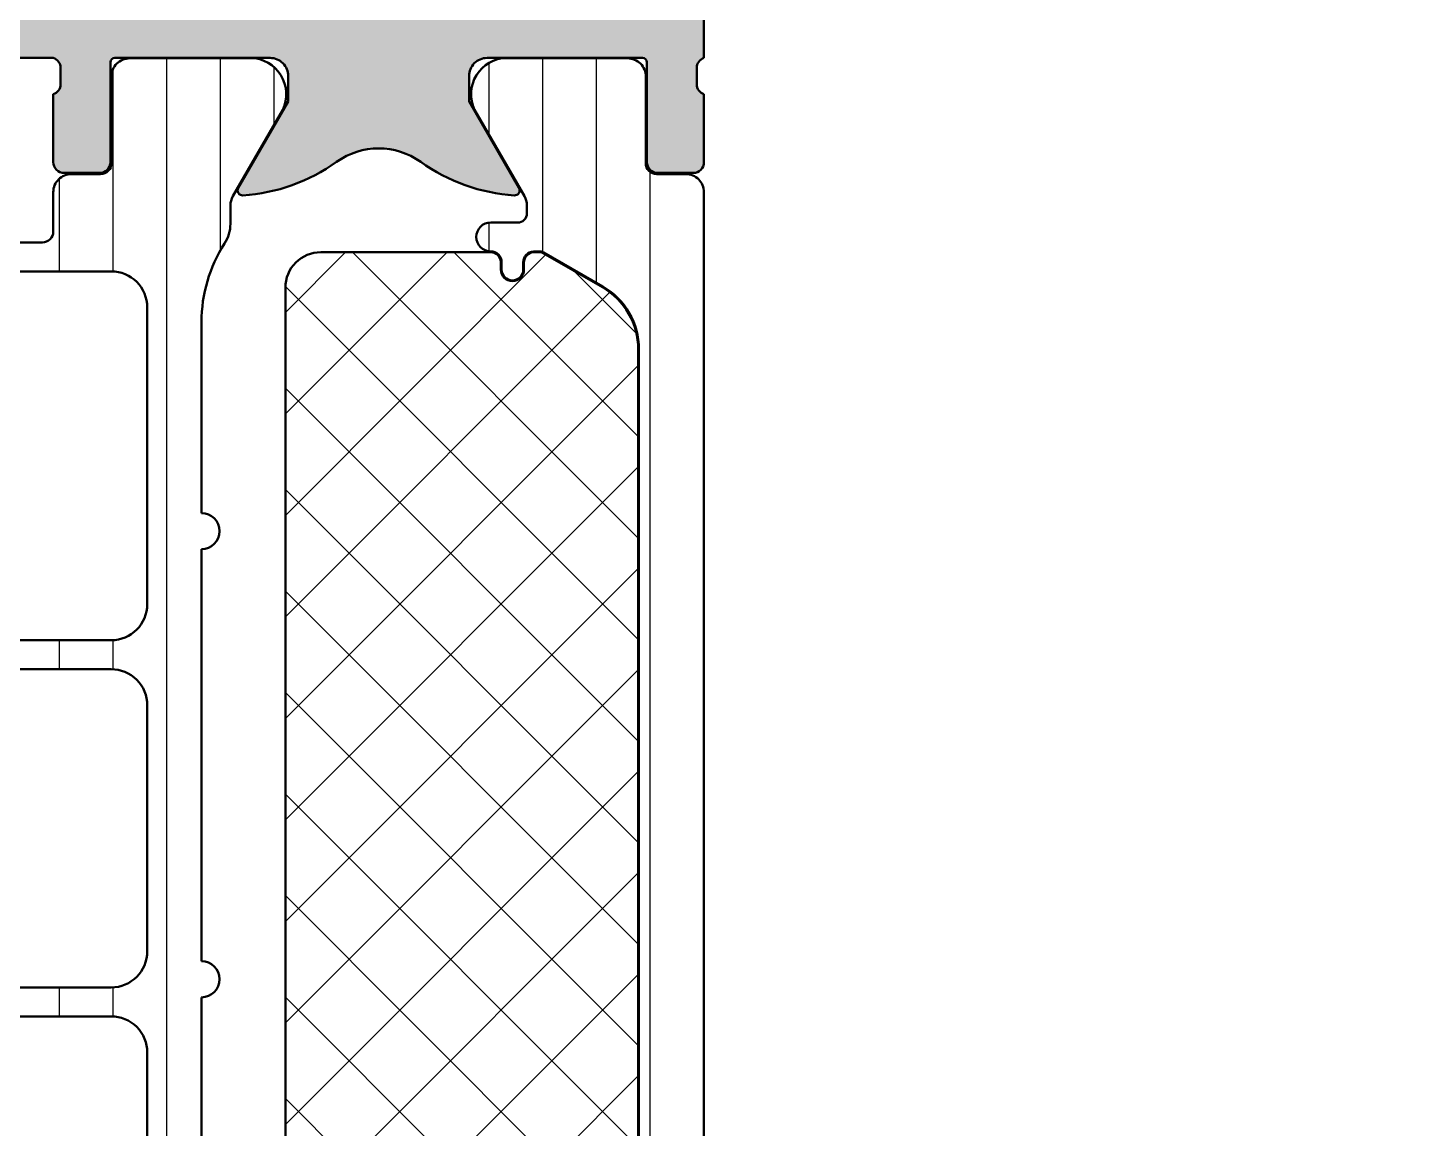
# Model space of a CAD drawing. Extents: x -50 to 20, y 0 to 92.5.
# Drawn here: x -18.7 to 20, y 30.41 to 60.83 of the extents above; entities that cross this region are included whole.
import ezdxf

# ---------------------------------------------------------------- set-up
doc = ezdxf.new("R2010")
doc.units = 0
for name, color, linetype, lineweight in [('0S-Alu contour', 7, 'Continuous', 50), ('0S-Alu hatch', 252, 'Continuous', 25), ('0S-Plastic contour', 254, 'Continuous', 50), ('0S-Plastic hatch', 253, 'Continuous', 25), ('0S-PT contour', 91, 'Continuous', 50), ('0S-PT hatch', 103, 'Continuous', 25)]:
    doc.layers.add(name, color=color, linetype=linetype, lineweight=lineweight)
pattern_1 = [(90, (0, 0), (-1.4859, 0), [])]

# ---------------------------------------------------------------- blocks, each defined once
blk = doc.blocks.new('462670__3F2FF599_DB35_4158_BB8B_8B02DA7FD8A1_')
at = {"layer": '0S-Alu hatch'}
h = blk.add_hatch(color=256, dxfattribs=at)
edge = h.paths.add_edge_path()
edge.add_line((-49.99999999999989, 88.00000000000004), (-47.99999999999992, 87.99999999999959))
edge.add_arc((-48.00000000000022, 88.49999999999991), 0.5000000000003268, 270.0000000000334, 360)
edge.add_line((-47.49999999999988, 88.49999999999991), (-47.49999999999989, 89.00000000000006))
edge.add_line((-47.49999999999989, 89.00000000000006), (-48.49999999999989, 89.00000000000006))
edge.add_line((-48.49999999999989, 89.00000000000006), (-48.49999999999944, 89.99999999999969))
edge.add_ellipse((-47.49999999999924, 89.99999999999991), major_axis=(-1.000000000000198, 0), ratio=1, start_angle=270.0000000000049, end_angle=360, ccw=False)
edge.add_line((-47.49999999999932, 91.00000000000011), (-43.49999999999976, 91.00000000000006))
edge.add_ellipse((-43.49999999999982, 90.00000000000011), major_axis=(-0.999999999999943, 0), ratio=1, start_angle=180, end_angle=269.99999999999636, ccw=False)
edge.add_line((-42.49999999999988, 90.00000000000011), (-42.49999999999989, 89.00000000000006))
edge.add_line((-42.49999999999989, 89.00000000000006), (-43.49999999999989, 89.00000000000006))
edge.add_line((-43.49999999999989, 89.00000000000006), (-43.49999999999989, 88.49999999999979))
edge.add_arc((-42.99999999999974, 88.49999999999964), 0.5000000000001421, 180, 269.9999999999846)
edge.add_line((-42.99999999999989, 87.99999999999952), (-40.1999999999997, 88.00000000000009))
edge.add_arc((-40.1999999999998, 88.50000000000013), 0.5000000000000142, 270.0000000000122, 450.0000000000122)
edge.add_line((-40.19999999999991, 89.00000000000014), (-40.49999999999991, 88.99999999999966))
edge.add_ellipse((-40.49999999999968, 89.49999999999986), major_axis=(-0.5000000000002132, 0), ratio=1, start_angle=0, end_angle=89.99999999997402, ccw=False)
edge.add_line((-40.99999999999989, 89.49999999999986), (-40.99999999999989, 89.99999999999969))
edge.add_ellipse((-40.4999999999997, 89.9999999999994), major_axis=(-0.500000000000199, 0), ratio=1, start_angle=269.99999999997067, end_angle=360, ccw=False)
edge.add_line((-40.49999999999944, 90.49999999999959), (-21.19999999999974, 90.50000000000014))
edge.add_ellipse((-21.20000000000003, 89.99999999999982), major_axis=(-0.5000000000003268, 0), ratio=1, start_angle=180, end_angle=269.99999999996703, ccw=False)
edge.add_line((-20.6999999999997, 89.99999999999984), (-20.69999999999971, 89.49999999999957))
edge.add_ellipse((-21.19999999999954, 89.49999999999989), major_axis=(-0.499999999999826, 0), ratio=1, start_angle=89.99999999997681, end_angle=180, ccw=False)
edge.add_line((-21.19999999999974, 89.00000000000006), (-21.49999999999941, 89.00000000000014))
edge.add_arc((-21.49999999999943, 88.50000000000013), 0.5000000000000142, 89.99999999999797, 180)
edge.add_line((-21.99999999999944, 88.50000000000013), (-21.99999999999989, 84.00000000000009))
edge.add_arc((-21.49999999999981, 84.00000000000016), 0.5000000000000853, 180, 270.0000000000049)
edge.add_line((-21.49999999999977, 83.50000000000006), (-20.69999999999972, 83.50000000000006))
edge.add_arc((-20.69999999999948, 83.99999999999982), 0.4999999999997727, 269.9999999999727, 360)
edge.add_line((-20.19999999999971, 83.99999999999982), (-20.19999999999971, 86.00000000000006))
edge.add_ellipse((-19.69999999999969, 86.00000000000006), major_axis=(-0.5000000000000214, 0), ratio=1, start_angle=270.00000000000244, end_angle=360, ccw=False)
edge.add_line((-19.69999999999971, 86.50000000000007), (-19.19999999999971, 86.50000000000006))
edge.add_arc((-19.19999999999981, 87.00000000000016), 0.5000000000000853, 270.000000000011, 360)
edge.add_line((-18.69999999999972, 87.00000000000016), (-18.69999999999971, 90.00000000000017))
edge.add_ellipse((-18.19999999999981, 90.0000000000001), major_axis=(-0.4999999999999006, 0), ratio=1, start_angle=269.9999999999894, end_angle=360, ccw=False)
edge.add_line((-18.19999999999972, 90.5), (-14.69999999999966, 90.50000000000014))
edge.add_ellipse((-14.69999999999967, 89.00000000000018), major_axis=(-1.499999999999957, 0), ratio=1, start_angle=180, end_angle=269.99999999999955, ccw=False)
edge.add_line((-13.19999999999972, 89.00000000000018), (-13.19999999999971, 84.19999999999987))
edge.add_ellipse((-13.69999999999975, 84.19999999999985), major_axis=(-0.5000000000000444, 0), ratio=1, start_angle=90.00000000000591, end_angle=180, ccw=False)
edge.add_line((-13.6999999999997, 83.6999999999998), (-16.20000000000043, 83.6999999999998))
edge.add_arc((-16.20000000000015, 83.19999999999993), 0.4999999999998864, 90.00000000003176, 180)
edge.add_line((-16.70000000000004, 83.19999999999993), (-16.70000000000015, 82.7071067811868))
edge.add_arc((-16.20000000000014, 82.70710678118662), 0.5000000000000071, 180, 224.9999999999971)
edge.add_line((-16.55355339059344, 82.35355339059338), (-16.19999999999972, 81.99999999999962))
edge.add_line((-16.19999999999972, 81.99999999999962), (-15.70000000000016, 81.9999999999996))
edge.add_line((-15.70000000000016, 81.9999999999996), (-15.70000000000016, 82.69999999999972))
edge.add_line((-15.70000000000016, 82.69999999999972), (-13.69999999999968, 82.69999999999972))
edge.add_ellipse((-13.69999999999965, 82.19999999999965), major_axis=(-0.5000000000000853, 0), ratio=1, start_angle=180, end_angle=270.00000000000364, ccw=False)
edge.add_line((-13.19999999999957, 82.19999999999965), (-13.19999999999971, 66.79999999999987))
edge.add_ellipse((-13.69999999999971, 66.79999999999978), major_axis=(-0.5000000000000054, 0), ratio=1, start_angle=90.00000000000313, end_angle=180, ccw=False)
edge.add_line((-13.69999999999969, 66.29999999999978), (-15.70000000000016, 66.29999999999978))
edge.add_line((-15.70000000000016, 66.29999999999978), (-15.70000000000016, 66.99999999999989))
edge.add_line((-15.70000000000016, 66.99999999999989), (-16.19999999999957, 66.99999999999989))
edge.add_line((-16.19999999999957, 66.99999999999989), (-16.55355339059259, 66.6312225159094))
edge.add_arc((-16.19999999999861, 66.27766912531463), 0.5000000000015516, 134.9999999999355, 180)
edge.add_line((-16.70000000000017, 66.27766912531463), (-16.70000000000016, 65.79999999999974))
edge.add_arc((-16.20000000000002, 65.79999999999987), 0.500000000000135, 180, 269.9999999999846)
edge.add_line((-16.20000000000016, 65.29999999999971), (-13.69999999999969, 65.29999999999971))
edge.add_ellipse((-13.69999999999972, 64.79999999999971), major_axis=(-0.5, 0), ratio=1, start_angle=180, end_angle=269.99999999999636, ccw=False)
edge.add_line((-13.19999999999972, 64.79999999999971), (-13.19999999999971, 62.50000000000032))
edge.add_ellipse((-13.69999999999969, 62.50000000000031), major_axis=(-0.4999999999999787, 0), ratio=1, start_angle=90.00000000000409, end_angle=180, ccw=False)
edge.add_line((-13.69999999999965, 62.00000000000034), (-18.19999999999974, 62))
edge.add_line((-18.19999999999974, 62), (-18.69999999999977, 62.50000000000003))
edge.add_line((-18.69999999999977, 62.50000000000003), (-19.69999999999971, 62.50000000000003))
edge.add_ellipse((-19.69999999999971, 63.00000000000003), major_axis=(-0.4999999999999929, 0), ratio=1, start_angle=0, end_angle=90.0000000000004, ccw=False)
edge.add_line((-20.19999999999971, 63.00000000000004), (-20.19999999999971, 64.99999999999957))
edge.add_arc((-20.6999999999999, 64.99999999999987), 0.5000000000001954, 0, 89.99999999998046)
edge.add_line((-20.69999999999973, 65.50000000000007), (-21.49999999999943, 65.50000000000014))
edge.add_arc((-21.49999999999972, 64.99999999999996), 0.5000000000001849, 89.9999999999658, 180)
edge.add_line((-21.99999999999991, 64.99999999999996), (-21.99999999999989, 60.50000000000012))
edge.add_arc((-21.49999999999989, 60.50000000000013), 0.5, 180, 270.0000000000017)
edge.add_line((-21.49999999999988, 60.00000000000013), (-17.9999999999999, 60.00000000000025))
edge.add_ellipse((-18.07883644654296, 59.73247940800712), major_axis=(-0.2788950563274521, 0), ratio=1, start_angle=178.8354106259032, end_angle=253.5801235805059, ccw=False)
edge.add_line((-17.79999899999989, 59.72681100000875), (-17.79999899999989, 59.27321700000875))
edge.add_ellipse((-18.07886709564305, 59.26755634053169), major_axis=(-0.2789255417371436, 0), ratio=1, start_angle=106.4245945553528, end_angle=181.1628700728881, ccw=False)
edge.add_line((-17.9999999999999, 59.00001300000876), (-17.9999999999999, 57.12000200000026))
edge.add_arc((-17.69999999999989, 57.12000200000026), 0.3000000000000114, 180, 270.0000000000013)
edge.add_line((-17.69999999999988, 56.82000200000024), (-16.72002568095711, 56.82000200000024))
edge.add_arc((-16.72002568095711, 57.12000200000024), 0.3000000000000043, 270.0000000000013, 360)
edge.add_line((-16.42002568095711, 57.12000200000024), (-16.42002568095711, 59.88000000000024))
edge.add_ellipse((-16.3000256809571, 59.88000000000024), major_axis=(-0.1200000000000045, 0), ratio=1, start_angle=270.0000000000034, end_angle=360, ccw=False)
edge.add_line((-16.30002568095711, 60.00000000000024), (-11.99999999999986, 60.00000000000011))
edge.add_ellipse((-11.99999999999977, 59.50000000000022), major_axis=(-0.4999999999998935, 0), ratio=1, start_angle=180, end_angle=270.000000000011, ccw=False)
edge.add_line((-11.49999999999988, 59.50000000000023), (-11.49999999999988, 58.80000000000014))
edge.add_line((-11.49999999999988, 58.80000000000014), (-12.88149545762178, 56.40717967697314))
edge.add_arc((-12.7618802153512, 56.33811978464874), 0.1381197846483484, 149.9999999998907, 273.7233749421669)
edge.add_arc((-13.07760790739073, 61.18973758213731), 5.000000000000063, 273.7233749421716, 305.6276587366736)
edge.add_ellipse((-8.999999999999911, 55.50000000000083), major_axis=(-1.999999999999395, 0), ratio=1, start_angle=234.3723412633259, end_angle=305.627658736673, ccw=False)
edge.add_arc((-4.922392092609165, 61.18973758213719), 4.99999999999993, 234.3723412633268, 266.2766250578321)
edge.add_arc((-5.238119784648368, 56.33811978464885), 0.1381197846484526, 266.2766250578354, 389.9999999999694)
edge.add_line((-5.118504542377536, 56.40717967697302), (-6.499999999999879, 58.80000000000016))
edge.add_line((-6.499999999999879, 58.80000000000016), (-6.499999999999879, 59.50000000000027))
edge.add_ellipse((-5.999999999999933, 59.5000000000002), major_axis=(-0.4999999999999459, 0), ratio=1, start_angle=269.999999999993, end_angle=360, ccw=False)
edge.add_line((-5.999999999999872, 60.00000000000014), (-1.699974319042539, 60.00000000000013))
edge.add_ellipse((-1.699974319042554, 59.88000000000023), major_axis=(-0.119999999999898, 0), ratio=1, start_angle=180, end_angle=269.9999999999927, ccw=False)
edge.add_line((-1.579974319042655, 59.88000000000024), (-1.579974319042655, 57.12000200000024))
edge.add_arc((-1.279974319042658, 57.12000200000024), 0.2999999999999971, 180, 270.0000000000013)
edge.add_line((-1.279974319042651, 56.82000200000024), (-0.2999999999998764, 56.82000200000024))
edge.add_arc((-0.2999999999998835, 57.12000200000024), 0.3000000000000043, 270.0000000000013, 360)
edge.add_line((1.208e-13, 57.12000200000024), (1.208e-13, 59.00001300000877))
edge.add_ellipse((0.0788670956432869, 59.26755634053169), major_axis=(-0.2789255417371436, 0), ratio=1, start_angle=-1.1628700728862214, end_angle=73.57540544464518, ccw=False)
edge.add_line((-0.2000009999998724, 59.27321700000875), (-0.2000009999998866, 59.72681100000876))
edge.add_ellipse((0.0788364465431578, 59.73247940800712), major_axis=(-0.2788950563274311, 0), ratio=1, start_angle=-73.58012358050792, end_angle=1.1645893740940778, ccw=False)
edge.add_line((1.137e-13, 60.00000000000024), (1.35e-13, 75.49999999999946))
edge.add_ellipse((0.5000000000001359, 75.49999999999943), major_axis=(-0.5000000000000009, 0), ratio=1, start_angle=270.0000000000009, end_angle=360, ccw=False)
edge.add_line((0.5000000000001279, 75.99999999999943), (10.90000000000027, 75.99999999999946))
edge.add_ellipse((10.9000000000001, 75.49999999999937), major_axis=(-0.5000000000000853, 0), ratio=1, start_angle=180, end_angle=269.99999999998147, ccw=False)
edge.add_line((11.4000000000002, 75.49999999999937), (11.39999999999977, 72.99999999999943))
edge.add_arc((11.89999999999977, 72.99999999999945), 0.5000000000000071, 180, 270.0000000000033)
edge.add_line((11.8999999999998, 72.49999999999943), (13.19999999999995, 72.49999999999943))
edge.add_arc((13.19999999999995, 72.99999999999945), 0.5000000000000142, 270, 360)
edge.add_line((13.69999999999996, 72.99999999999945), (13.69999999999995, 73.49999999999945))
edge.add_line((13.69999999999995, 73.49999999999945), (12.69999999999996, 73.49999999999943))
edge.add_line((12.69999999999996, 73.49999999999943), (12.69999999999994, 74.99999999999946))
edge.add_ellipse((13.69999999999996, 74.99999999999945), major_axis=(-1.000000000000019, 0), ratio=1, start_angle=270.00000000000074, end_angle=360, ccw=False)
edge.add_line((13.69999999999995, 75.99999999999946), (17.69999999999993, 75.99999999999945))
edge.add_ellipse((17.69999999999992, 74.99999999999942), major_axis=(-1.000000000000028, 0), ratio=1, start_angle=180, end_angle=269.9999999999996, ccw=False)
edge.add_line((18.69999999999994, 74.99999999999943), (18.69999999999996, 73.49999999999943))
edge.add_line((18.69999999999996, 73.49999999999943), (17.69999999999994, 73.49999999999945))
edge.add_line((17.69999999999994, 73.49999999999945), (17.69999999999993, 72.99999999999947))
edge.add_arc((18.19999999999999, 72.99999999999949), 0.5000000000000427, 180, 269.9999999999951)
edge.add_line((18.19999999999994, 72.49999999999945), (19.50000000000018, 72.49999999999946))
edge.add_arc((19.50000000000013, 72.99999999999945), 0.4999999999999858, 270.0000000000065, 360)
edge.add_line((20.00000000000011, 72.99999999999945), (20.00000000000011, 90.9999999999992))
edge.add_arc((18.49999999999925, 90.99999999999926), 1.500000000000866, 0, 89.99999999999946)
edge.add_line((18.49999999999926, 92.50000000000011), (-48.4999999999999, 92.49999999999925))
edge.add_arc((-48.49999999999988, 90.99999999999925), 1.5, 90.00000000000081, 180)
edge.add_line((-49.99999999999988, 90.99999999999926), (-49.99999999999989, 88.00000000000004))
edge = h.paths.add_edge_path()
edge.add_line((-10.49999999999964, 90.2999999999997), (16.00000000000011, 90.29999999999929))
edge.add_ellipse((16.00000000000007, 89.79999999999924), major_axis=(-0.500000000000057, 0), ratio=1, start_angle=180, end_angle=269.9999999999951, ccw=False)
edge.add_line((16.50000000000012, 89.79999999999916), (16.5000000000001, 78.69999999999929))
edge.add_ellipse((16.00000000000008, 78.69999999999929), major_axis=(-0.5000000000000142, 0), ratio=1, start_angle=90, end_angle=180, ccw=False)
edge.add_line((16.00000000000008, 78.19999999999928), (-1.199999999999839, 78.19999999999938))
edge.add_arc((-1.199999999999853, 77.19999999999936), 1.000000000000014, 89.9999999999992, 180)
edge.add_line((-2.199999999999867, 77.1999999999998), (-2.200000000001502, 62.50000000000035))
edge.add_ellipse((-2.700000000001487, 62.50000000000035), major_axis=(-0.4999999999999858, 0), ratio=1, start_angle=90.0000000000008, end_angle=180, ccw=False)
edge.add_line((-2.70000000000148, 62.00000000000036), (-10.49999999999973, 62.00000000000036))
edge.add_ellipse((-10.49999999999973, 62.50000000000027), major_axis=(-0.4999999999999077, 0), ratio=1, start_angle=0, end_angle=90, ccw=False)
edge.add_line((-10.99999999999964, 62.50000000000013), (-10.99999999999964, 89.79999999999971))
edge.add_ellipse((-10.49999999999964, 89.79999999999971), major_axis=(-0.5, 0), ratio=1, start_angle=270, end_angle=360, ccw=False)
at = {"layer": '0S-Alu contour', "color": 7}
for points in [[(1.137e-13, 60.00000000000024), (1.35e-13, 75.49999999999946)], [(-21.49999999999988, 60.00000000000013), (-17.9999999999999, 60.00000000000025)], [(-16.30002568095711, 60.00000000000024), (-11.99999999999986, 60.00000000000011)], [(-5.999999999999872, 60.00000000000014), (-1.699974319042539, 60.00000000000013)], [(-17.79999899999989, 59.72681100000875), (-17.79999899999989, 59.27321700000875)], [(-16.42002568095711, 57.12000200000024), (-16.42002568095711, 59.88000000000024)], [(-1.579974319042655, 59.88000000000024), (-1.579974319042655, 57.12000200000024)], [(-0.2000009999998724, 59.27321700000875), (-0.2000009999998866, 59.72681100000876)], [(-11.49999999999988, 59.50000000000023), (-11.49999999999988, 58.80000000000014), (-12.88149545762178, 56.40717967697314)], [(-5.118504542377536, 56.40717967697302), (-6.499999999999879, 58.80000000000016), (-6.499999999999879, 59.50000000000027)], [(-17.9999999999999, 59.00001300000876), (-17.9999999999999, 57.12000200000026)], [(1.208e-13, 57.12000200000024), (1.208e-13, 59.00001300000877)], [(-17.69999999999988, 56.82000200000024), (-16.72002568095711, 56.82000200000024)], [(-1.279974319042651, 56.82000200000024), (-0.2999999999998764, 56.82000200000024)]]:
    blk.add_lwpolyline(points, dxfattribs=at)
at = {"layer": '0S-Alu contour', "color": 7, "extrusion": (0, 0, -1)}
for centre, radius, start, end in [((18.07883644654296, 59.73247940800712), 0.2788950563274521, 106.4198764194941, 181.1645893740969), ((16.3000256809571, 59.88000000000024), 0.1200000000000045, 0, 89.99999999999662), ((11.99999999999977, 59.50000000000022), 0.4999999999998935, 89.999999999989, 180), ((5.999999999999933, 59.5000000000002), 0.4999999999999459, 0, 90.000000000007), ((1.699974319042554, 59.88000000000023), 0.119999999999898, 90.0000000000073, 180), ((-0.0788364465431578, 59.73247940800712), 0.2788950563274311, 358.8354106259059, 73.58012358050792), ((18.07886709564305, 59.26755634053169), 0.2789255417371436, 178.8371299271119, 253.5754054446472), ((-0.0788670956432869, 59.26755634053169), 0.2789255417371436, 286.4245945553548, 1.162870072886224), ((8.999999999999911, 55.50000000000083), 1.999999999999395, 54.37234126332697, 125.6276587366741)]:
    blk.add_arc(centre, radius, start, end, dxfattribs=at)
at = {"layer": '0S-Alu contour', "color": 7}
for centre, radius, start, end in [((-17.69999999999989, 57.12000200000026), 0.3000000000000114, 180, 270.0000000000013), ((-16.72002568095711, 57.12000200000024), 0.3000000000000043, 270.0000000000013, 0), ((-13.07760790739073, 61.18973758213731), 5.000000000000063, 273.7233749421716, 305.6276587366736), ((-4.922392092609165, 61.18973758213719), 4.99999999999993, 234.3723412633268, 266.2766250578321), ((-1.279974319042658, 57.12000200000024), 0.2999999999999971, 180, 270.0000000000013), ((-0.2999999999998835, 57.12000200000024), 0.3000000000000043, 270.0000000000013, 0), ((-12.7618802153512, 56.33811978464874), 0.1381197846483484, 149.9999999998907, 273.7233749421669), ((-5.238119784648368, 56.33811978464885), 0.1381197846484526, 266.2766250578354, 29.99999999996946)]:
    blk.add_arc(centre, radius, start, end, dxfattribs=at)
blk = doc.blocks.new('284663__314D7EFA_6DFE_467C_ABA5_D1B9F565C566___E26CBCF7_6E63_4B28_901F_53C17E5C82B3_')
at = {"layer": '0S-Plastic hatch'}
h = blk.add_hatch(dxfattribs=at)
h.set_pattern_fill('ANSI31', color=256, scale=0.4680000000000001, angle=45, style=0)
h.set_pattern_definition(pattern_1)
edge = h.paths.add_edge_path()
edge.add_ellipse((-26.16602540378497, 54.40000000000001), major_axis=(-0.4999999999998994, 0), ratio=1, start_angle=269.9999999999642, end_angle=299.99999999995777, ccw=False)
edge.add_line((-26.16602540378466, 54.89999999999991), (-18.30000000000016, 54.89999999999992))
edge.add_arc((-18.30000000000012, 55.20000000000006), 0.3000000000001393, 269.9999999999925, 360)
edge.add_line((-17.99999999999998, 55.20000000000006), (-18.00000000000029, 56.29000567891589))
edge.add_ellipse((-17.50000267890924, 56.29000567891604), major_axis=(-0.4999973210910476, 0), ratio=1, start_angle=269.99969301797137, end_angle=360, ccw=False)
edge.add_line((-17.50000000000003, 56.79000299999991), (-16.68966866666668, 56.79000299999995))
edge.add_arc((-16.68966866666668, 57.09000299999994), 0.2999999999999829, 269.9999999999993, 360)
edge.add_line((-16.3896686666667, 57.09000299999994), (-16.39000061706372, 59.49000138293623))
edge.add_ellipse((-15.89000463962507, 59.49000402256129), major_axis=(-0.4999959774456188, 0), ratio=1, start_angle=-90.00030248118748, end_angle=0.0003024817733034979, ccw=False)
edge.add_line((-15.89000199999998, 59.98999999999995), (-12.41346050190056, 59.98999999999994))
edge.add_ellipse((-12.55577115089191, 59.00018192527708), major_axis=(-0.9999960709244792, 0), ratio=1, start_angle=147.2729839001591, end_angle=261.818391948101, ccw=False)
edge.add_line((-11.71451850190056, 58.45954699999992), (-13.03326547242306, 56.17540993164298))
edge.add_arc((-12.60025275569266, 55.92540995734341), 0.5000000000000295, 150.0000034006554, 180.1544944336627)
edge.add_line((-13.10025093800128, 55.92406174070546), (-13.10026340079265, 55.41350985973529))
edge.add_ellipse((-14.10026340410505, 55.41353035382057), major_axis=(-1.000000003522404, 0), ratio=1, start_angle=147.128996133961, end_angle=179.9988257753348, ccw=False)
edge.add_arc((-9.90359230623325, 52.70159368955904), 3.996663760898651, 147.1289949727639, 180)
edge.add_line((-13.9002560671319, 52.70159368955904), (-13.90025606713197, 47.41843500766706))
edge.add_ellipse((-13.90025606713235, 46.91843500766706), major_axis=(-0.5, 0), ratio=1, start_angle=89.99999999995612, end_angle=269.99999999995606, ccw=False)
edge.add_line((-13.90025606713199, 46.41843500766706), (-13.90025606713213, 35.02662736775299))
edge.add_ellipse((-13.90025606713235, 34.52662736775299), major_axis=(-0.5, 0), ratio=1, start_angle=89.99999999997402, end_angle=269.99999999997397, ccw=False)
edge.add_line((-13.90025606713214, 34.02662736775299), (-13.90025606713228, 23.1024347076959))
edge.add_ellipse((-13.90025606713235, 22.6024347076959), major_axis=(-0.5, 0), ratio=1, start_angle=89.99999999999193, end_angle=269.99999999999187, ccw=False)
edge.add_line((-13.9002560671323, 22.1024347076959), (-13.90025606713237, 17.19801277308127))
edge.add_arc((-9.903592305206836, 17.19801278285534), 3.996663761925535, 180, 212.8769623302075)
edge.add_ellipse((-14.0999813949325, 14.48563977055341), major_axis=(-1.000000000049298, 0), ratio=1, start_angle=179.9942561774005, end_angle=212.8769623310659, ccw=False)
edge.add_line((-13.0999813999081, 14.48553952193757), (-13.10002263196199, 14.07424158527374))
edge.add_arc((-12.60002263447443, 14.07419146095994), 0.5000000000000032, 179.9942561767658, 209.9999965993443)
edge.add_line((-13.03303535120482, 13.82419148666038), (-11.71451850190055, 11.54045299999995))
edge.add_ellipse((-12.5557711508919, 10.9998180747228), major_axis=(-0.9999960709244705, 0), ratio=1, start_angle=98.18160805189899, end_angle=212.7270160998407, ccw=False)
edge.add_line((-12.41346050190056, 10.00999999999996), (-15.89000200000002, 10.00999999999996))
edge.add_ellipse((-15.8900046396251, 10.50999597743857), major_axis=(-0.4999959774455833, 0), ratio=1, start_angle=-0.0003024817733034979, end_angle=90.00030248118611, ccw=False)
edge.add_line((-16.39000061706371, 10.50999861706878), (-16.38966866666669, 12.90999699999996))
edge.add_arc((-16.68966866666669, 12.90999699999996), 0.3000000000000007, 0, 90)
edge.add_line((-16.68966866666669, 13.20999699999996), (-17.50000000000003, 13.20999699999996))
edge.add_ellipse((-17.50000267890922, 13.7099943210839), major_axis=(-0.4999973210911152, 0), ratio=1, start_angle=0, end_angle=90.00030698202619, ccw=False)
edge.add_line((-18.00000000000034, 13.7099943210839), (-17.99999999999999, 14.69999999999935))
edge.add_arc((-18.49999999999999, 14.69999999999952), 0.5, 0, 89.99999999999675)
edge.add_line((-18.49999999999996, 15.19999999999952), (-25.55134089668847, 15.19999999999993))
edge.add_ellipse((-25.55134089668854, 16.19999999999987), major_axis=(-0.999999999999943, 0), ratio=1, start_angle=9.360190801912779, end_angle=90.00000000000358, ccw=False)
edge.add_line((-26.53802629928934, 16.03735954902173), (-30.90000000000002, 42.50000000000006))
edge.add_line((-30.90000000000002, 42.50000000000006), (-30.90000000000002, 51.95551362713283))
edge.add_ellipse((-30.4, 51.9555136271328), major_axis=(-0.5000000000000178, 0), ratio=1, start_angle=299.9999999999963, end_angle=360, ccw=False)
edge.add_line((-30.64999999999999, 52.38852632902506), (-26.4160254037846, 54.83301270189232))
edge = h.paths.add_edge_path()
edge.add_line((-29.10000000000029, 43.90000000000086), (-16.40025606713235, 43.90000000000086))
edge.add_arc((-16.40025606713235, 44.90000000000086), 1, 270, 360)
edge.add_line((-15.40025606713236, 44.90000000000086), (-15.40025606713236, 53.10000000000057))
edge.add_arc((-16.40025606713242, 53.10000000000062), 1.000000000000056, 0, 89.99999999999653)
edge.add_line((-16.40025606713235, 54.10000000000068), (-25.81769145362424, 54.10000000000068))
edge.add_arc((-25.81769145362465, 53.09999999999988), 1.00000000000081, 89.9999999999768, 119.9999999999765)
edge.add_line((-26.3176914536247, 53.96602540378522), (-29.60000000000029, 52.07098368097181))
edge.add_arc((-29.10000000000027, 51.20495827718684), 1.000000000000477, 119.9999999999859, 180)
edge.add_line((-30.10000000000074, 51.20495827718684), (-30.10000000000074, 44.90000000000064))
edge.add_arc((-29.10000000000062, 44.90000000000099), 1.000000000000127, 180, 270.0000000000187)
edge = h.paths.add_edge_path()
edge.add_arc((-16.40025606713275, 42.10000000000085), 0.999999999999943, 0, 90.00000000000325)
edge.add_line((-16.40025606713281, 43.10000000000079), (-29.59894096789314, 43.10000000000079))
edge.add_arc((-29.5989409678933, 42.60000000000075), 0.5000000000000427, 89.99999999998086, 189.3601908018957)
edge.add_line((-30.0922836691938, 42.51867977451182), (-28.80656938347958, 34.71867977451152))
edge.add_arc((-28.31322668217913, 34.80000000000064), 0.5000000000000246, 189.3601908019167, 270.0000000000244)
edge.add_line((-28.31322668217892, 34.30000000000062), (-16.40025606713235, 34.30000000000073))
edge.add_arc((-16.40025606713242, 35.30000000000079), 1.000000000000063, 270.0000000000037, 360)
edge.add_line((-15.40025606713236, 35.30000000000085), (-15.40025606713281, 42.10000000000085))
edge = h.paths.add_edge_path()
edge.add_arc((-16.40025606713229, 32.50000000000084), 0.999999999999936, 0, 90.00000000000365)
edge.add_line((-16.40025606713235, 33.50000000000078), (-28.01652338547539, 33.50000000000055))
edge.add_arc((-28.01652338547528, 33.00000000000064), 0.4999999999999077, 90.00000000001262, 189.3601908019272)
edge.add_line((-28.5098660867756, 32.91867977451146), (-27.22415180106183, 25.11867977451196))
edge.add_arc((-26.73080909976078, 25.20000000000138), 0.5000000000006714, 189.3601908019408, 270.0000000000073)
edge.add_line((-26.73080909976072, 24.70000000000071), (-16.40025606713235, 24.70000000000081))
edge.add_arc((-16.40025606713237, 25.70000000000083), 1.000000000000014, 270.0000000000006, 360)
edge.add_line((-15.40025606713236, 25.70000000000082), (-15.40025606713236, 32.50000000000084))
edge = h.paths.add_edge_path()
edge.add_arc((-16.40025606713286, 22.9000000000007), 1.000000000000049, 0, 89.99999999999714)
edge.add_line((-16.40025606713281, 23.90000000000075), (-26.4341058030581, 23.90000000000064))
edge.add_arc((-26.43410580305792, 23.40000000000067), 0.4999999999999716, 90.00000000002115, 189.3601908019193)
edge.add_line((-26.92744850435831, 23.31867977451155), (-26.11250993131391, 18.37471909804421))
edge.add_arc((-24.13913912611248, 18.70000000000039), 1.999999999999688, 189.3601908019105, 269.9999999999959)
edge.add_line((-24.13913912611262, 16.7000000000007), (-16.40025606713235, 16.70000000000081))
edge.add_arc((-16.40025606713236, 17.70000000000083), 1, 270.0000000000002, 360)
edge.add_line((-15.40025606713236, 17.70000000000083), (-15.40025606713281, 22.9000000000007))
at = {"layer": '0S-Alu contour', "color": 7}
for points in [[(-26.3176914536247, 53.96602540378522), (-29.60000000000029, 52.07098368097181)], [(-16.40025606713235, 54.10000000000068), (-25.81769145362424, 54.10000000000068)], [(-15.40025606713236, 44.90000000000086), (-15.40025606713236, 53.10000000000057)], [(-30.10000000000074, 51.20495827718684), (-30.10000000000074, 44.90000000000064)], [(-29.10000000000029, 43.90000000000086), (-16.40025606713235, 43.90000000000086)], [(-16.40025606713281, 43.10000000000079), (-29.59894096789314, 43.10000000000079)], [(-30.0922836691938, 42.51867977451182), (-28.80656938347958, 34.71867977451152)], [(-15.40025606713236, 35.30000000000085), (-15.40025606713281, 42.10000000000085)], [(-28.31322668217892, 34.30000000000062), (-16.40025606713235, 34.30000000000073)], [(-16.40025606713235, 33.50000000000078), (-28.01652338547539, 33.50000000000055)], [(-28.5098660867756, 32.91867977451146), (-27.22415180106183, 25.11867977451196)], [(-15.40025606713236, 25.70000000000082), (-15.40025606713236, 32.50000000000084)], [(-26.73080909976072, 24.70000000000071), (-16.40025606713235, 24.70000000000081)], [(-16.40025606713281, 23.90000000000075), (-26.4341058030581, 23.90000000000064)], [(-26.92744850435831, 23.31867977451155), (-26.11250993131391, 18.37471909804421)], [(-15.40025606713236, 17.70000000000083), (-15.40025606713281, 22.9000000000007)], [(-24.13913912611262, 16.7000000000007), (-16.40025606713235, 16.70000000000081)]]:
    blk.add_lwpolyline(points, dxfattribs=at)
for centre, radius, start, end in [((-25.81769145362465, 53.09999999999988), 1.00000000000081, 89.9999999999768, 119.9999999999765), ((-16.40025606713242, 53.10000000000062), 1.000000000000056, 0, 89.99999999999653), ((-29.10000000000027, 51.20495827718684), 1.000000000000477, 119.9999999999859, 180), ((-29.10000000000062, 44.90000000000099), 1.000000000000127, 180, 270.0000000000187), ((-16.40025606713235, 44.90000000000086), 1, 270, 0), ((-29.5989409678933, 42.60000000000075), 0.5000000000000427, 89.99999999998086, 189.3601908018957), ((-16.40025606713275, 42.10000000000085), 0.999999999999943, 0, 90.00000000000325), ((-16.40025606713242, 35.30000000000079), 1.000000000000063, 270.0000000000037, 0), ((-28.31322668217913, 34.80000000000064), 0.5000000000000246, 189.3601908019167, 270.0000000000244), ((-28.01652338547528, 33.00000000000064), 0.4999999999999077, 90.00000000001262, 189.3601908019272), ((-16.40025606713229, 32.50000000000084), 0.999999999999936, 0, 90.00000000000365), ((-16.40025606713237, 25.70000000000083), 1.000000000000014, 270.0000000000006, 0), ((-26.73080909976078, 25.20000000000138), 0.5000000000006714, 189.3601908019408, 270.0000000000073), ((-26.43410580305792, 23.40000000000067), 0.4999999999999716, 90.00000000002115, 189.3601908019193), ((-16.40025606713286, 22.9000000000007), 1.000000000000049, 0, 89.99999999999714), ((-24.13913912611248, 18.70000000000039), 1.999999999999688, 189.3601908019105, 269.9999999999959), ((-16.40025606713236, 17.70000000000083), 1, 270.0000000000002, 0)]:
    blk.add_arc(centre, radius, start, end, dxfattribs=at)
at = {"layer": '0S-Plastic contour', "color": 7}
for points in [[(-15.89000199999998, 59.98999999999995), (-12.41346050190056, 59.98999999999994)], [(-16.3896686666667, 57.09000299999994), (-16.39000061706372, 59.49000138293623)], [(-11.71451850190056, 58.45954699999992), (-13.03326547242306, 56.17540993164298)], [(-17.50000000000003, 56.79000299999991), (-16.68966866666668, 56.79000299999995)], [(-17.99999999999998, 55.20000000000006), (-18.00000000000029, 56.29000567891589)], [(-13.10025093800128, 55.92406174070546), (-13.10026340079265, 55.41350985973529)], [(-30.64999999999999, 52.38852632902506), (-26.4160254037846, 54.83301270189232)], [(-26.16602540378466, 54.89999999999991), (-18.30000000000016, 54.89999999999992)], [(-13.9002560671319, 52.70159368955904), (-13.90025606713197, 47.41843500766706)], [(-26.53802629928934, 16.03735954902173), (-30.90000000000002, 42.50000000000006), (-30.90000000000002, 51.95551362713283)], [(-13.90025606713199, 46.41843500766706), (-13.90025606713213, 35.02662736775299)], [(-13.90025606713214, 34.02662736775299), (-13.90025606713228, 23.1024347076959)], [(-13.9002560671323, 22.1024347076959), (-13.90025606713237, 17.19801277308127)], [(-18.49999999999996, 15.19999999999952), (-25.55134089668847, 15.19999999999993)], [(-18.00000000000034, 13.7099943210839), (-17.99999999999999, 14.69999999999935)], [(-13.0999813999081, 14.48553952193757), (-13.10002263196199, 14.07424158527374)], [(-13.03303535120482, 13.82419148666038), (-11.71451850190055, 11.54045299999995)], [(-16.68966866666669, 13.20999699999996), (-17.50000000000003, 13.20999699999996)], [(-16.39000061706371, 10.50999861706878), (-16.38966866666669, 12.90999699999996)], [(-12.41346050190056, 10.00999999999996), (-15.89000200000002, 10.00999999999996)]]:
    blk.add_lwpolyline(points, dxfattribs=at)
at = {"layer": '0S-Plastic contour', "color": 7, "extrusion": (0, 0, -1)}
for centre, radius, start, end in [((15.89000463962507, 59.49000402256129), 0.4999959774456188, 359.9996975182267, 90.0003024811875), ((12.55577115089191, 59.00018192527708), 0.9999960709244792, 98.18160805189898, 212.7270160998409), ((17.50000267890924, 56.29000567891604), 0.4999973210910476, 0, 90.00030698202863), ((14.10026340410505, 55.41353035382057), 1.000000003522404, 180.0011742246653, 212.8710038660391), ((26.16602540378497, 54.40000000000001), 0.4999999999998994, 60.00000000004224, 90.00000000003583), ((30.4, 51.9555136271328), 0.5000000000000178, 0, 60.00000000000367), ((13.90025606713235, 46.91843500766706), 0.5, 90.00000000004395, 270.0000000000439), ((13.90025606713235, 34.52662736775299), 0.5, 90.00000000002605, 270.000000000026), ((13.90025606713235, 22.6024347076959), 0.5, 90.00000000000813, 270.0000000000081), ((25.55134089668854, 16.19999999999987), 0.999999999999943, 269.9999999999964, 350.6398091980872), ((14.0999813949325, 14.48563977055341), 1.000000000049298, 147.1230376689341, 180.0057438225996), ((17.50000267890922, 13.7099943210839), 0.4999973210911152, 269.9996930179738, 0), ((12.5557711508919, 10.9998180747228), 0.9999960709244705, 147.2729839001593, 261.818391948101), ((15.8900046396251, 10.50999597743857), 0.4999959774455833, 269.9996975188139, 0.0003024817733149)]:
    blk.add_arc(centre, radius, start, end, dxfattribs=at)
at = {"layer": '0S-Plastic contour', "color": 7}
for centre, radius, start, end in [((-16.68966866666668, 57.09000299999994), 0.2999999999999829, 269.9999999999993, 0), ((-12.60025275569266, 55.92540995734341), 0.5000000000000295, 150.0000034006554, 180.1544944336627), ((-18.30000000000012, 55.20000000000006), 0.3000000000001393, 269.9999999999925, 0), ((-9.90359230623325, 52.70159368955904), 3.996663760898651, 147.1289949727639, 180), ((-9.903592305206836, 17.19801278285534), 3.996663761925535, 180, 212.8769623302075), ((-18.49999999999999, 14.69999999999952), 0.5, 0, 89.99999999999675), ((-12.60002263447443, 14.07419146095994), 0.5000000000000032, 179.9942561767658, 209.9999965993443), ((-16.68966866666669, 12.90999699999996), 0.3000000000000007, 0, 90)]:
    blk.add_arc(centre, radius, start, end, dxfattribs=at)
blk = doc.blocks.new('442530__25109D5D_CBD2_403B_B248_E736D61550DE_')
at = {"layer": '0S-PT hatch'}
h = blk.add_hatch(dxfattribs=at)
h.set_pattern_fill('ANSI37', color=256, scale=0.625, angle=90, style=0)
h.set_pattern_definition([(135, (0, 0), (-1.403165018917055, -1.403165018917055), []), (225, (0, 0), (1.403165018917055, -1.403165018917055), [])])
edge = h.paths.add_edge_path()
edge.add_line((-5.900406639391206, 54.63020331969547), (-10.59999999998291, 54.63020331974259))
edge.add_arc((-10.60000000000004, 53.65020331974261), 0.9799999999999754, 89.99999999899843, 180)
edge.add_line((-11.58000000000002, 53.65020331974261), (-11.58000000000003, 16.34979668030449))
edge.add_arc((-10.60000000000003, 16.34979668030449), 0.9800000000000039, 180, 270)
edge.add_line((-10.60000000000003, 15.36979668030449), (-5.898924785624437, 15.36979668030449))
edge.add_arc((-5.898924785624451, 15.6497966803045), 0.2800000000000153, 270.0000000000029, 360)
edge.add_line((-5.618924785624436, 15.6497966803045), (-5.618924785624436, 15.85036747559074))
edge.add_ellipse((-5.299495580910672, 15.85036747559074), major_axis=(-0.3194292047137636, 0), ratio=1, start_angle=180, end_angle=360, ccw=False)
edge.add_line((-4.980066376196909, 15.85036747559074), (-4.980066376196909, 15.6497966803045))
edge.add_arc((-4.700066376196915, 15.6497966803045), 0.279999999999994, 180, 266.4872129359829)
edge.add_line((-4.717222339668417, 15.37032275859201), (-4.534987190539574, 15.37032275859201))
edge.add_arc((-4.534987190539574, 15.55032275859202), 0.1800000000000068, 270, 300.0000000000004)
edge.add_line((-4.44498719053957, 15.39443818591081), (-2.810000000000044, 16.3383984804904))
edge.add_arc((-3.800000000000025, 18.05312877998358), 1.979999999999985, 299.9999999999996, 360)
edge.add_line((-1.82000000000004, 18.05312877998358), (-1.820000000000042, 51.9464645806726))
edge.add_arc((-3.800000000000032, 51.94646458067261), 1.979999999999989, 0, 59.99999999999979)
edge.add_line((-2.810000000000031, 53.66119488016578), (-4.444987190539585, 54.60515517474535))
edge.add_arc((-4.534987190539574, 54.4492706020642), 0.1799999999999545, 59.99999999999561, 89.99999999999324)
edge.add_line((-4.534987190539553, 54.62927060206415), (-4.71722233966846, 54.62927060206415))
edge.add_arc((-4.700066376196907, 54.34979668035165), 0.2800000000000045, 93.51278706402712, 180)
edge.add_line((-4.980066376196912, 54.34979668035165), (-4.980066376196916, 54.14922588506541))
edge.add_ellipse((-5.300033188098481, 54.14922588506541), major_axis=(-0.3199668119015655, 0), ratio=1, start_angle=0, end_angle=180, ccw=False)
edge.add_line((-5.620000000000047, 54.14922588506541), (-5.620000000000054, 54.34979668030448))
edge.add_arc((-5.900406639391128, 54.3497966803044), 0.2804066393910673, 0, 90.00000000001597)
at = {"layer": '0S-PT contour', "color": 7}
for points in [[(-5.900406639391206, 54.63020331969547), (-10.59999999998291, 54.63020331974259)], [(-4.534987190539553, 54.62927060206415), (-4.71722233966846, 54.62927060206415)], [(-2.810000000000031, 53.66119488016578), (-4.444987190539585, 54.60515517474535)], [(-5.620000000000047, 54.14922588506541), (-5.620000000000054, 54.34979668030448)], [(-4.980066376196912, 54.34979668035165), (-4.980066376196916, 54.14922588506541)], [(-11.58000000000002, 53.65020331974261), (-11.58000000000003, 16.34979668030449)], [(-1.82000000000004, 18.05312877998358), (-1.820000000000042, 51.9464645806726)], [(-4.44498719053957, 15.39443818591081), (-2.810000000000044, 16.3383984804904)], [(-5.618924785624436, 15.6497966803045), (-5.618924785624436, 15.85036747559074)], [(-4.980066376196909, 15.85036747559074), (-4.980066376196909, 15.6497966803045)], [(-10.60000000000003, 15.36979668030449), (-5.898924785624437, 15.36979668030449)], [(-4.717222339668417, 15.37032275859201), (-4.534987190539574, 15.37032275859201)]]:
    blk.add_lwpolyline(points, dxfattribs=at)
for centre, radius, start, end in [((-10.60000000000004, 53.65020331974261), 0.9799999999999754, 89.99999999899843, 180), ((-5.900406639391128, 54.3497966803044), 0.2804066393910673, 0, 90.00000000001597), ((-4.700066376196907, 54.34979668035165), 0.2800000000000045, 93.51278706402712, 180), ((-4.534987190539574, 54.4492706020642), 0.1799999999999545, 59.99999999999561, 89.99999999999324), ((-3.800000000000032, 51.94646458067261), 1.979999999999989, 0, 59.99999999999979), ((-3.800000000000025, 18.05312877998358), 1.979999999999985, 299.9999999999996, 0), ((-10.60000000000003, 16.34979668030449), 0.9800000000000039, 180, 270), ((-5.898924785624451, 15.6497966803045), 0.2800000000000153, 270.0000000000029, 0), ((-4.700066376196915, 15.6497966803045), 0.279999999999994, 180, 266.4872129359829), ((-4.534987190539574, 15.55032275859202), 0.1800000000000068, 270, 300.0000000000004)]:
    blk.add_arc(centre, radius, start, end, dxfattribs=at)
at = {"layer": '0S-PT contour', "color": 7, "extrusion": (0, 0, -1)}
for centre, radius, start, end in [((5.300033188098481, 54.14922588506541), 0.3199668119015655, 180, 0), ((5.299495580910672, 15.85036747559074), 0.3194292047137637, 0, 180)]:
    blk.add_arc(centre, radius, start, end, dxfattribs=at)
blk = doc.blocks.new('284663__E1FD5ED2_B853_4959_8002_A06BAECC8B75___4FF18F87_1AAF_40A7_A3EE_03915298751F_')
at = {"layer": '0S-Plastic hatch'}
h = blk.add_hatch(dxfattribs=at)
h.set_pattern_fill('ANSI31', color=256, scale=0.4680000000000001, angle=45, style=0)
h.set_pattern_definition(pattern_1)
edge = h.paths.add_edge_path()
edge.add_arc((-0.4999973210908451, 56.29000567891636), 0.4999973210907882, 0, 90.00030698202619)
edge.add_line((-0.5000000000000427, 56.79000299999997), (-1.310331333333373, 56.79000299999998))
edge.add_ellipse((-1.310331333333384, 57.09000299999997), major_axis=(-0.29999999999999, 0), ratio=1, start_angle=0, end_angle=90.00000000000222, ccw=False)
edge.add_line((-1.610331333333377, 57.09000299999998), (-1.609999382936351, 59.49000138293627))
edge.add_arc((-2.109995360374988, 59.49000402256134), 0.4999959774456046, 359.9996975182267, 450.0003024811858)
edge.add_line((-2.10999800000006, 59.98999999999998), (-5.586539498099497, 59.98999999999998))
edge.add_arc((-5.444228849108156, 59.00018192527712), 0.9999960709244863, 98.18160805189892, 212.7270160998402)
edge.add_line((-6.285481498099517, 58.45954699999996), (-4.966964648795261, 56.17580851333956))
edge.add_ellipse((-5.399977365525634, 55.92580853904003), major_axis=(-0.4999999999999857, 0), ratio=1, start_angle=179.9942561767025, end_angle=209.9999965993428, ccw=False)
edge.add_line((-4.899977368038094, 55.92575841472601), (-4.900000000009441, 55.7000000000647))
edge.add_ellipse((-5.150000000026923, 55.70000000006468), major_axis=(-0.250000000017482, 0), ratio=1, start_angle=89.99999999999898, end_angle=180, ccw=False)
edge.add_line((-5.150000000026928, 55.4500000000472), (-5.900406639391022, 55.45000000004714))
edge.add_arc((-5.900406639391022, 55.05074092693038), 0.3992590731167596, 90, 270)
edge.add_ellipse((-5.900406639391004, 54.35000000004706), major_axis=(-0.3014818537665675, 0), ratio=1, start_angle=180, end_angle=270.00000000000335, ccw=False)
edge.add_line((-5.59892478562444, 54.35000000004706), (-5.59892478562444, 54.1494292047609))
edge.add_arc((-5.299495580910679, 54.14942920476094), 0.2994292047137605, 180, 360)
edge.add_line((-5.000066376196919, 54.14942920476094), (-5.000066376196919, 54.3500000000472))
edge.add_ellipse((-4.700066376196947, 54.35000000004718), major_axis=(-0.2999999999999723, 0), ratio=1, start_angle=273.3936392714562, end_angle=360, ccw=False)
edge.add_line((-4.717825042085387, 54.64947392175965), (-4.534987190539595, 54.64947392175969))
edge.add_ellipse((-4.534987190539486, 54.44947392175964), major_axis=(-0.2000000000000526, 0), ratio=1, start_angle=240.0000000000182, end_angle=270.00000000003126, ccw=False)
edge.add_line((-4.434987190539514, 54.6226790025166), (-2.800000000000004, 53.67871870793689))
edge.add_ellipse((-3.799999999999933, 51.9466679003681), major_axis=(-1.999999999999888, 0), ratio=1, start_angle=180, end_angle=240.0000000000005, ccw=False)
edge.add_line((-1.800000000000039, 51.9466679003681), (-1.800000000000032, 18.05333209967902))
edge.add_ellipse((-3.800000000000025, 18.05333209967907), major_axis=(-1.999999999999993, 0), ratio=1, start_angle=119.9999999999996, end_angle=180, ccw=False)
edge.add_line((-2.80000000000004, 16.32128129211018), (-4.434987190539537, 15.37732099753067))
edge.add_ellipse((-4.53498719053973, 15.5505260782874), major_axis=(-0.199999999999962, 0), ratio=1, start_angle=90.00000000006719, end_angle=120.0000000000702, ccw=False)
edge.add_line((-4.534987190539496, 15.35052607828744), (-4.717825042085394, 15.3505260782875))
edge.add_ellipse((-4.700066376196961, 15.64999999999995), major_axis=(-0.2999999999999521, 0), ratio=1, start_angle=0, end_angle=86.60636072854493, ccw=False)
edge.add_line((-5.000066376196912, 15.64999999999995), (-5.000066376196919, 15.8505707952862))
edge.add_arc((-5.299495580910679, 15.8505707952862), 0.2994292047137605, 0, 180)
edge.add_line((-5.59892478562444, 15.8505707952862), (-5.59892478562444, 15.64999999999993))
edge.add_ellipse((-5.900406639390971, 15.65000000000003), major_axis=(-0.3014818537665311, 0), ratio=1, start_angle=89.9999999999904, end_angle=180, ccw=False)
edge.add_arc((-5.900406639391022, 14.94925907311675), 0.3992590731167524, 90, 270)
edge.add_line((-5.900406639391022, 14.55), (-5.150000000026892, 14.54999999999997))
edge.add_ellipse((-5.150000000026921, 14.29999999998249), major_axis=(-0.2500000000174793, 0), ratio=1, start_angle=180, end_angle=269.9999999999933, ccw=False)
edge.add_line((-4.900000000009441, 14.29999999998249), (-4.899977368038079, 14.07424158527375))
edge.add_ellipse((-5.399977365525623, 14.07419146095996), major_axis=(-0.4999999999999908, 0), ratio=1, start_angle=150.0000034006536, end_angle=180.0057438232342, ccw=False)
edge.add_line((-4.966964648795261, 13.82419148666039), (-6.285481498099521, 11.54045299999997))
edge.add_arc((-5.444228849108178, 10.99981807472282), 0.99999607092447, 147.2729839001595, 261.818391948101)
edge.add_line((-5.586539498099519, 10.00999999999998), (-2.109998000000047, 10.00999999999997))
edge.add_arc((-2.109995360374981, 10.5099959774386), 0.4999959774455975, 269.9996975188149, 360.0003024817733)
edge.add_line((-1.609999382936351, 10.5099986170688), (-1.610331333333377, 12.90999699999997))
edge.add_ellipse((-1.310331333333379, 12.90999699999997), major_axis=(-0.2999999999999976, 0), ratio=1, start_angle=270.0000000000001, end_angle=360, ccw=False)
edge.add_line((-1.31033133333338, 13.20999699999997), (-0.5000000000000427, 13.20999699999997))
edge.add_arc((-0.4999973210908451, 13.70999432108361), 0.4999973210908168, 269.9996930179738, 360)
edge.add_line((-2.84e-14, 13.70999432108361), (-5.68e-14, 56.29000567891636))
at = {"layer": '0S-Plastic contour', "color": 7}
for points in [[(-2.10999800000006, 59.98999999999998), (-5.586539498099497, 59.98999999999998)], [(-1.610331333333377, 57.09000299999998), (-1.609999382936351, 59.49000138293627)], [(-6.285481498099517, 58.45954699999996), (-4.966964648795261, 56.17580851333956)], [(-0.5000000000000427, 56.79000299999997), (-1.310331333333373, 56.79000299999998)], [(-2.84e-14, 13.70999432108361), (-5.68e-14, 56.29000567891636)], [(-4.899977368038094, 55.92575841472601), (-4.900000000009441, 55.7000000000647)], [(-5.150000000026928, 55.4500000000472), (-5.900406639391022, 55.45000000004714)], [(-4.717825042085387, 54.64947392175965), (-4.534987190539595, 54.64947392175969)], [(-4.434987190539514, 54.6226790025166), (-2.800000000000004, 53.67871870793689)], [(-5.59892478562444, 54.35000000004706), (-5.59892478562444, 54.1494292047609)], [(-5.000066376196919, 54.14942920476094), (-5.000066376196919, 54.3500000000472)], [(-1.800000000000039, 51.9466679003681), (-1.800000000000032, 18.05333209967902)], [(-2.80000000000004, 16.32128129211018), (-4.434987190539537, 15.37732099753067)], [(-5.59892478562444, 15.8505707952862), (-5.59892478562444, 15.64999999999993)], [(-5.000066376196912, 15.64999999999995), (-5.000066376196919, 15.8505707952862)], [(-4.534987190539496, 15.35052607828744), (-4.717825042085394, 15.3505260782875)], [(-5.900406639391022, 14.55), (-5.150000000026892, 14.54999999999997)], [(-4.900000000009441, 14.29999999998249), (-4.899977368038079, 14.07424158527375)], [(-4.966964648795261, 13.82419148666039), (-6.285481498099521, 11.54045299999997)], [(-1.31033133333338, 13.20999699999997), (-0.5000000000000427, 13.20999699999997)], [(-1.609999382936351, 10.5099986170688), (-1.610331333333377, 12.90999699999997)], [(-5.586539498099519, 10.00999999999998), (-2.109998000000047, 10.00999999999997)]]:
    blk.add_lwpolyline(points, dxfattribs=at)
for centre, radius, start, end in [((-5.444228849108156, 59.00018192527712), 0.9999960709244863, 98.18160805189892, 212.7270160998402), ((-2.109995360374988, 59.49000402256134), 0.4999959774456046, 359.9996975182267, 90.00030248118583), ((-0.4999973210908451, 56.29000567891636), 0.4999973210907882, 0, 90.00030698202619), ((-5.900406639391022, 55.05074092693038), 0.3992590731167596, 90, 270), ((-5.299495580910679, 54.14942920476094), 0.2994292047137605, 180, 0), ((-5.299495580910679, 15.8505707952862), 0.2994292047137605, 0, 180), ((-5.900406639391022, 14.94925907311675), 0.3992590731167524, 90, 270), ((-0.4999973210908451, 13.70999432108361), 0.4999973210908168, 269.9996930179738, 0), ((-5.444228849108178, 10.99981807472282), 0.99999607092447, 147.2729839001595, 261.818391948101), ((-2.109995360374981, 10.5099959774386), 0.4999959774455975, 269.9996975188149, 0.0003024817733149)]:
    blk.add_arc(centre, radius, start, end, dxfattribs=at)
at = {"layer": '0S-Plastic contour', "color": 7, "extrusion": (0, 0, -1)}
for centre, radius, start, end in [((1.310331333333384, 57.09000299999997), 0.29999999999999, 269.9999999999978, 0), ((5.399977365525634, 55.92580853904003), 0.4999999999999857, 150.0000034006572, 180.0057438232976), ((5.150000000026923, 55.70000000006468), 0.250000000017482, 180, 270.000000000001), ((5.900406639391004, 54.35000000004706), 0.3014818537665675, 89.99999999999665, 180), ((4.700066376196947, 54.35000000004718), 0.2999999999999723, 0, 86.60636072854378), ((4.534987190539486, 54.44947392175964), 0.2000000000000526, 89.99999999996871, 119.9999999999818), ((3.799999999999933, 51.9466679003681), 1.999999999999888, 119.9999999999995, 180), ((3.800000000000025, 18.05333209967907), 1.999999999999993, 180, 240.0000000000004), ((5.900406639390971, 15.65000000000003), 0.3014818537665311, 180, 270.0000000000096), ((4.700066376196961, 15.64999999999995), 0.2999999999999521, 273.3936392714551, 0), ((4.53498719053973, 15.5505260782874), 0.199999999999962, 239.9999999999298, 269.9999999999328), ((5.150000000026921, 14.29999999998249), 0.2500000000174793, 90.00000000000674, 180), ((5.399977365525623, 14.07419146095996), 0.4999999999999908, 179.9942561767658, 209.9999965993464), ((1.310331333333379, 12.90999699999997), 0.2999999999999976, 0, 89.99999999999991)]:
    blk.add_arc(centre, radius, start, end, dxfattribs=at)
blk = doc.blocks.new('442530__8BEE0C2A_52BC_480F_A5C3_2799F21420C6_')
at = {"layer": '0S-Alu contour', "color": 7}
blk.add_blockref('462670__3F2FF599_DB35_4158_BB8B_8B02DA7FD8A1_', (0, 0), dxfattribs=at)
at = {"layer": '0S-Plastic contour', "color": 7}
for name in ['284663__314D7EFA_6DFE_467C_ABA5_D1B9F565C566___E26CBCF7_6E63_4B28_901F_53C17E5C82B3_', '284663__E1FD5ED2_B853_4959_8002_A06BAECC8B75___4FF18F87_1AAF_40A7_A3EE_03915298751F_']:
    blk.add_blockref(name, (0, 0), dxfattribs=at)
at = {"layer": '0S-PT contour', "color": 7}
blk.add_blockref('442530__25109D5D_CBD2_403B_B248_E736D61550DE_', (0, 0), dxfattribs=at)

msp = doc.modelspace()

# ---------------------------------------------------------------- block references
at = {"layer": '0S-Alu contour', "color": 7}
msp.add_blockref('442530__8BEE0C2A_52BC_480F_A5C3_2799F21420C6_', (0, 0), dxfattribs=at)

doc.saveas('drawing.dxf')
